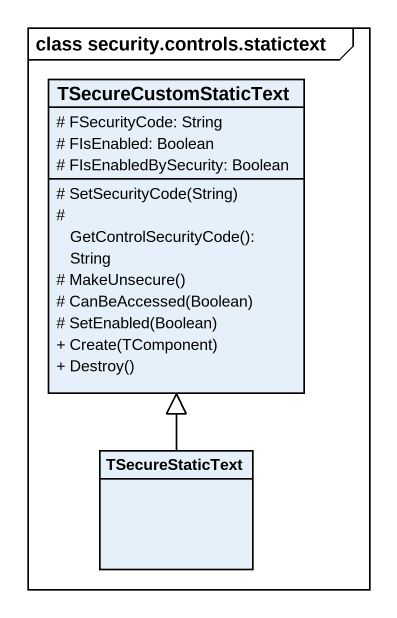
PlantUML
@startuml
mainframe class security.controls.statictext
hide circle
hide empty members
skinparam classAttributeIconSize 0
class TSecureCustomStaticText {
  # FSecurityCode: String
  # FIsEnabled: Boolean
  # FIsEnabledBySecurity: Boolean
  # SetSecurityCode(String)
  # GetControlSecurityCode(): String
  # MakeUnsecure()
  # CanBeAccessed(Boolean)
  # SetEnabled(Boolean)
  + Create(TComponent)
  + Destroy()
}
class TSecureStaticText
TSecureStaticText -up-|> TSecureCustomStaticText
@enduml
